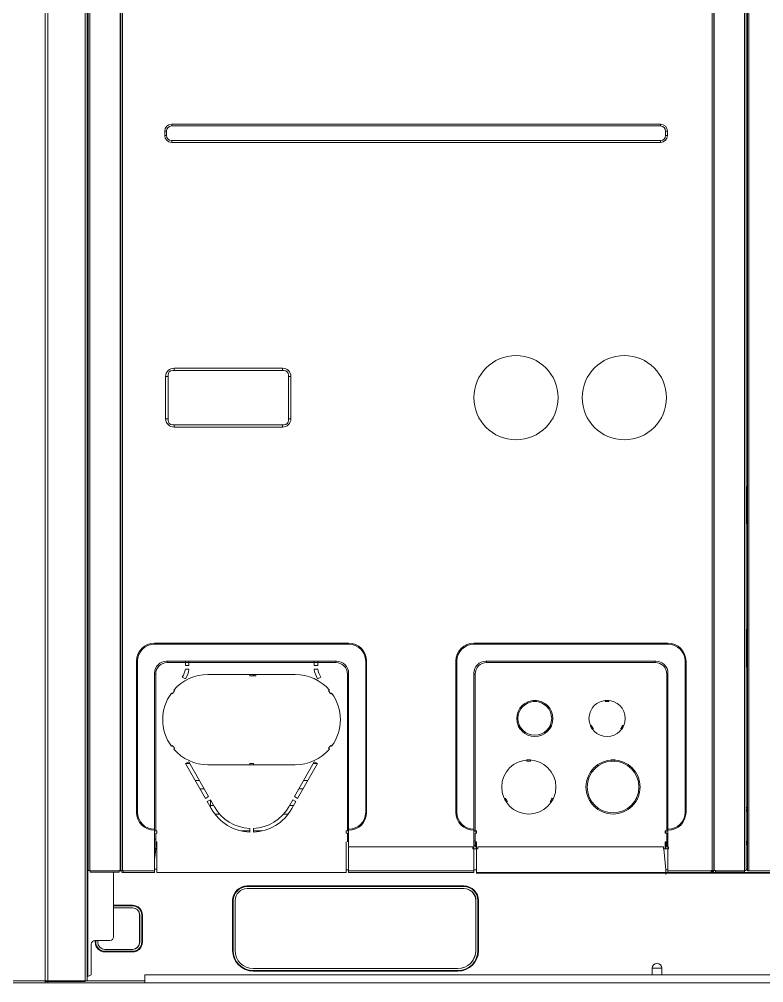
# Model space of a CAD drawing. Header units: millimetres. Extents: x 10547 to 11305, y 9897 to 10391.
# Drawn here: x 10929.95 to 10934.56, y 10363.49 to 10369.46 of the extents above; entities that cross this region are included whole.
import ezdxf

# ---------------------------------------------------------------- set-up
doc = ezdxf.new("R2010")
doc.units = ezdxf.units.MM
doc.layers.add('EHP', color=1, linetype='Continuous')
doc.layers.add('LG-AIRCON', color=240, linetype='Continuous')

# ---------------------------------------------------------------- blocks, each defined once
blk = doc.blocks.new('NEWUXB-1')
at = {"layer": 'LG-AIRCON', "color": 0, "linetype": 'Continuous', "lineweight": 13}
for p, q in [((-549.5, 1.1), (-549.5, 1724.87)), ((-548, 1724.89), (-548, 1.61)), ((-547, 93.3), (-547, 1724.89)), ((-545.7, 1724.9), (-545.7, 93.3)), ((-520.5, 93.3), (-520.5, 1724.9)), ((-520, 93.3), (-520, 1724.9)), ((-518.7, 1724.9), (-518.7, 93.3)), ((-28.8, 93.3), (-28.8, 1724.9)), ((-27.5, 1724.9), (-27.5, 93.3)), ((-27, 1724.9), (-27, 93.3)), ((-1.8, 93.3), (-1.8, 1724.9)), ((-0.5, 1724.89), (-0.5, 93.3)), ((0.5, 93), (0.5, 1724.88)), ((1.8, 1724.88), (1.8, 93)), ((-547.5, 1432.1), (-547.5, 412.1)), ((-477.75, 713.6), (-71.75, 713.6)), ((-477.75, 712.1), (-477.75, 713.6)), ((-71.75, 712.1), (-71.75, 713.6)), ((-483.55, 704.3), (-483.55, 707.8)), ((-483.55, 707.8), (-482.05, 707.8)), ((-482.05, 707.8), (-482.05, 704.3)), ((-71.75, 712.1), (-477.75, 712.1)), ((-67.45, 707.8), (-65.95, 707.8)), ((-67.45, 704.3), (-67.45, 707.8)), ((-65.95, 707.8), (-65.95, 704.3)), ((-483.55, 704.3), (-482.05, 704.3)), ((-477.75, 698.5), (-477.75, 700)), ((-477.75, 700), (-71.75, 700)), ((-71.75, 698.5), (-477.75, 698.5)), ((-71.75, 698.5), (-71.75, 700)), ((-67.45, 704.3), (-65.95, 704.3)), ((-480.75, 504.97), (-480.75, 467.63)), ((-384.58, 508.8), (-476.92, 508.8)), ((-385.75, 510.8), (-475.75, 510.8)), ((-475.75, 508.8), (-475.75, 510.8)), ((-385.75, 508.8), (-385.75, 510.8)), ((-380.75, 467.63), (-380.75, 504.97)), ((-482.75, 503.8), (-482.75, 468.8)), ((-480.75, 503.8), (-482.75, 503.8)), ((-380.75, 503.8), (-378.75, 503.8)), ((-378.75, 468.8), (-378.75, 503.8)), ((-480.75, 468.8), (-482.75, 468.8)), ((-380.75, 468.8), (-378.75, 468.8)), ((-476.92, 463.8), (-384.58, 463.8)), ((-475.75, 463.8), (-475.75, 461.8)), ((-475.75, 461.8), (-385.75, 461.8)), ((-385.75, 463.8), (-385.75, 461.8)), ((-548, 412.1), (-547.5, 412.1)), ((-547, 412.1), (-547.5, 412.1)), ((-0.19, 381.5), (-0.19, 412.5)), ((-548, 381.1), (-547.5, 381.1)), ((-547.5, 381.1), (-547, 381.1)), ((-547.5, 381.1), (-547.5, 5.12)), ((-0.5, 381.5), (-0.19, 381.5)), ((-0.19, 293.5), (-0.19, 262.5)), ((0.5, 293.5), (-0.19, 293.5)), ((-330.8, 282.2), (-492, 282.2)), ((-492, 281.4), (-492, 282.2)), ((-330.8, 281.4), (-492, 281.4)), ((-330.8, 281.4), (-330.8, 282.2)), ((-65.5, 282.2), (-226.7, 282.2)), ((-226.7, 281.4), (-226.7, 282.2)), ((-65.5, 281.4), (-226.7, 281.4)), ((-65.5, 281.4), (-65.5, 282.2)), ((-507, 267.2), (-507, 141.7)), ((-506.2, 267.2), (-507, 267.2)), ((-506.2, 267.2), (-506.2, 141.7)), ((-482, 267.2), (-340.8, 267.2)), ((-481.4, 267.2), (-481.4, 266.2)), ((-481.4, 266.2), (-466.4, 266.2)), ((-466.4, 267.2), (-466.4, 266.2)), ((-466.4, 266.2), (-466.4, 263.6)), ((-466.4, 266.2), (-463.4, 266.2)), ((-463.4, 266.2), (-463.4, 267.2)), ((-463.4, 266.2), (-359.4, 266.2)), ((-463.4, 263.6), (-463.4, 266.2)), ((-359.4, 267.2), (-359.4, 266.2)), ((-359.4, 263.6), (-359.4, 266.2)), ((-359.4, 266.2), (-356.39, 266.2)), ((-356.4, 266.2), (-356.4, 267.2)), ((-356.4, 266.2), (-341.4, 266.2)), ((-356.4, 266.2), (-356.4, 263.6)), ((-341.4, 266.2), (-341.4, 267.2)), ((-316.6, 267.2), (-315.8, 267.2)), ((-316.6, 141.7), (-316.6, 267.2)), ((-315.8, 141.7), (-315.8, 267.2)), ((-241.7, 267.2), (-241.7, 141.7)), ((-240.9, 267.2), (-241.7, 267.2)), ((-240.9, 267.2), (-240.9, 141.7)), ((-75.5, 267.2), (-216.7, 267.2)), ((-216.1, 267.2), (-216.1, 266.2)), ((-216.1, 266.2), (-76.1, 266.2)), ((-76.1, 266.2), (-76.1, 267.2)), ((-51.3, 267.2), (-50.5, 267.2)), ((-51.3, 141.7), (-51.3, 267.2)), ((-50.5, 141.7), (-50.5, 267.2)), ((-492, 127.5), (-492, 257.2)), ((-491, 256.6), (-492, 256.6)), ((-491, 126.2), (-491, 256.6)), ((-466.4, 263.6), (-463.4, 263.6)), ((-463.4, 260.6), (-466.4, 260.6)), ((-356.4, 263.6), (-359.4, 263.6)), ((-359.4, 260.6), (-356.4, 260.6)), ((-331.8, 256.6), (-331.8, 126.2)), ((-330.8, 256.6), (-331.8, 256.6)), ((-330.8, 257.2), (-330.8, 127.5)), ((-226.7, 257.2), (-226.7, 127.5)), ((-225.7, 256.6), (-226.7, 256.6)), ((-225.7, 126.2), (-225.7, 256.6)), ((-66.5, 256.6), (-66.5, 126.2)), ((-65.5, 256.6), (-66.5, 256.6)), ((-65.5, 127.5), (-65.5, 257.2)), ((-0.19, 262.5), (0.5, 262.5)), ((-468.9, 254.1), (-466.3, 252.6)), ((-447.65, 256.2), (-412.9, 256.2)), ((-412.9, 256.2), (-409.9, 256.2)), ((-412.9, 256.2), (-412.9, 255.2)), ((-412.9, 256.2), (-412.9, 255.2)), ((-412.9, 256.2), (-407.8, 256.2)), ((-412.9, 255.2), (-409.9, 255.2)), ((-412.9, 255.2), (-407.8, 255.2)), ((-409.9, 256.2), (-375.15, 256.2)), ((-409.9, 255.2), (-409.9, 256.2)), ((-407.8, 256.2), (-407.8, 255.2)), ((-353.9, 254.1), (-356.5, 252.6)), ((-477.16, 240.18), (-477.94, 240.8)), ((-476.08, 243.15), (-475.3, 242.53)), ((-346.72, 243.15), (-347.5, 242.53)), ((-345.64, 240.18), (-344.86, 240.8)), ((-177.6, 233.62), (-177.6, 234.62)), ((-114.6, 233.62), (-114.6, 234.62)), ((-189.88, 213.36), (-189.73, 213.44)), ((-188.22, 210.86), (-188.38, 210.76)), ((-163.82, 210.76), (-163.98, 210.86)), ((-162.47, 213.44), (-162.32, 213.36)), ((-129.73, 213.44), (-129.88, 213.36)), ((-128.38, 210.76), (-128.22, 210.86)), ((-103.98, 210.86), (-103.82, 210.76)), ((-102.32, 213.36), (-102.47, 213.44)), ((-477.16, 197.22), (-477.94, 196.6)), ((-476.08, 194.25), (-475.3, 194.87)), ((-346.72, 194.25), (-347.5, 194.87)), ((-345.64, 197.22), (-344.86, 196.6)), ((-179.6, 184.15), (-179.6, 185.15)), ((-112.6, 184.15), (-112.6, 185.15)), ((-463.54, 183.61), (-466.15, 182.13)), ((-466.15, 182.13), (-449.69, 153.16)), ((-466.03, 182.2), (-462.74, 182.2)), ((-463.54, 183.61), (-447.09, 154.65)), ((-447.65, 181.2), (-412.9, 181.2)), ((-412.9, 182.2), (-409.9, 182.2)), ((-412.9, 181.2), (-412.9, 182.2)), ((-412.9, 181.2), (-409.9, 181.2)), ((-409.9, 182.2), (-409.9, 181.2)), ((-409.9, 181.2), (-375.15, 181.2)), ((-375.71, 154.65), (-359.26, 183.61)), ((-373.11, 153.16), (-356.65, 182.13)), ((-360.05, 182.2), (-356.76, 182.2)), ((-356.65, 182.13), (-359.26, 183.61)), ((-454.79, 168.2), (-458.24, 168.2)), ((-364.56, 168.2), (-368.01, 168.2)), ((-454.26, 161.2), (-450.81, 161.2)), ((-371.99, 161.2), (-368.53, 161.2)), ((-447.09, 154.65), (-449.69, 153.16)), ((-373.11, 153.16), (-375.71, 154.65)), ((-448.21, 150.56), (-445.6, 152.04)), ((-448.21, 150.56), (-444.87, 144.68)), ((-445.6, 152.04), (-442.27, 146.16)), ((-445.6, 152.04), (-445.6, 147.21)), ((-445.6, 145.97), (-445.6, 147.2)), ((-442.85, 147.2), (-445.6, 147.2)), ((-380.53, 146.16), (-377.2, 152.04)), ((-376.48, 147.2), (-379.94, 147.2)), ((-377.93, 144.68), (-374.59, 150.56)), ((-377.2, 152.04), (-374.59, 150.56)), ((-0.5, 145.73), (0.5, 145.73)), ((0.5, 144.31), (-0.5, 144.31)), ((-506.2, 141.7), (-507, 141.7)), ((-441.89, 140.2), (-438, 140.2)), ((-384.78, 140.2), (-380.9, 140.2)), ((-316.6, 141.7), (-315.8, 141.7)), ((-240.9, 141.7), (-241.7, 141.7)), ((-51.3, 141.7), (-50.5, 141.7)), ((-0.5, 143.19), (0.5, 143.19)), ((0.5, 142.49), (-0.5, 142.49)), ((-412.9, 125.23), (-412.9, 128.23)), ((-409.9, 128.23), (-409.9, 125.23)), ((-492, 127.5), (-492, 126.7)), ((-492, 126.7), (-492, 93)), ((-492, 126.2), (-491.8, 126.2)), ((-491.8, 126.2), (-491, 126.2)), ((-491, 126.2), (-490, 126.2)), ((-490, 124.2), (-491, 124.2)), ((-491, 117.2), (-491, 124.2)), ((-490, 126.2), (-490, 124.2)), ((-412.89, 126.2), (-420.12, 126.2)), ((-402.67, 126.2), (-409.9, 126.2)), ((-332.8, 124.2), (-332.8, 126.2)), ((-332.8, 126.2), (-331.8, 126.2)), ((-332.8, 124.2), (-331.8, 124.2)), ((-331, 126.2), (-331.8, 126.2)), ((-331.8, 117.2), (-331.8, 124.2)), ((-330.8, 126.2), (-331, 126.2)), ((-330.8, 127.5), (-330.8, 126.7)), ((-330.8, 93), (-330.8, 126.7)), ((-226.7, 127.5), (-226.7, 126.7)), ((-226.7, 93), (-226.7, 126.7)), ((-226.7, 126.2), (-226.5, 126.2)), ((-226.7, 126), (-224.9, 126)), ((-226.5, 126.2), (-225.7, 126.2)), ((-224.5, 126.2), (-225.7, 126.2)), ((-224.5, 124.2), (-225.7, 124.2)), ((-225.7, 117.2), (-225.7, 124.2)), ((-224.9, 124.2), (-224.9, 126.2)), ((-224.5, 126.2), (-224.5, 124.2)), ((-67.7, 124.2), (-67.7, 126.2)), ((-66.5, 126.2), (-67.7, 126.2)), ((-67.7, 124.2), (-66.5, 124.2)), ((-67.3, 126.2), (-67.3, 124.2)), ((-65.7, 126.2), (-66.5, 126.2)), ((-66.5, 117.2), (-66.5, 124.2)), ((-65.5, 126.2), (-65.7, 126.2)), ((-65.5, 127.5), (-65.5, 126.7)), ((-65.5, 126.7), (-65.5, 93)), ((-492, 119.2), (-491, 119.2)), ((-490, 112.2), (-492, 112.2)), ((-490, 117.2), (-491, 117.2)), ((-491, 115.2), (-491, 117.2)), ((-490.2, 115.2), (-491, 115.2)), ((-491, 113.2), (-491, 115.2)), ((-490.2, 113.2), (-491, 113.2)), ((-490.2, 117.2), (-490.2, 115.2)), ((-490.2, 113.2), (-490.2, 115.2)), ((-490, 117.2), (-490, 91.7)), ((-332.8, 91.7), (-332.8, 117.2)), ((-227.49, 113), (-330.39, 113)), ((-227.49, 113), (-227.49, 111.4)), ((-226.7, 118), (-225.7, 118)), ((-226.7, 114), (-225.7, 114)), ((-224.5, 117.2), (-225.7, 117.2)), ((-225.7, 115.2), (-225.7, 117.2)), ((-225.7, 113.2), (-225.7, 115.2)), ((-224.9, 115.2), (-225.7, 115.2)), ((-224.9, 113.2), (-225.7, 113.2)), ((-224.9, 111.4), (-224.9, 117.2)), ((-224.5, 117.2), (-224.5, 91.7)), ((-69.09, 113), (-223.49, 113)), ((-223.49, 111.4), (-223.49, 113)), ((-69.09, 113), (-69.09, 111.4)), ((-67.7, 111.4), (-67.7, 117.2)), ((-67.7, 117.2), (-66.5, 117.2)), ((-67.3, 117.2), (-67.3, 111.4)), ((-67.3, 115.2), (-66.5, 115.2)), ((-67.3, 113.2), (-66.5, 113.2)), ((-66.5, 115.2), (-66.5, 117.2)), ((-66.5, 113.2), (-66.5, 115.2)), ((-65.09, 111.4), (-65.09, 113)), ((-0.5, 117.31), (0.5, 117.31)), ((0.5, 116.61), (-0.5, 116.61)), ((-0.5, 115.49), (0.5, 115.49)), ((0.5, 114.83), (-0.5, 114.7)), ((-491.02, 111.4), (-492, 102.03)), ((-492, 111.4), (-491.02, 111.4)), ((-491.02, 111.4), (-490, 111.4)), ((-227.49, 111.4), (-223.49, 111.4)), ((-69.09, 111.4), (-69.03, 111.4)), ((-67.2, 93.94), (-69.03, 111.4)), ((-69.03, 111.4), (-65.09, 111.4)), ((-545.7, 93.3), (-547, 93.3)), ((-545.7, 93.3), (-545.5, 93.3)), ((-545.5, 93.3), (-545.5, 93.1)), ((-545.5, 93.1), (-521.5, 93.1)), ((-545.5, 91.8), (-545.5, 93.1)), ((-521.5, 91.8), (-545.5, 91.8)), ((-526, 38.12), (-526, 91.8)), ((-520.5, 93.3), (-521.5, 93.3)), ((-521.5, 93.3), (-521.5, 93.1)), ((-521.5, 93.1), (-521.5, 91.8)), ((-520, 93.3), (-520.5, 93.3)), ((-518.7, 93.3), (-520, 93.3)), ((-520, 93.3), (-520, 93)), ((-518, 93.3), (-518.7, 93.3)), ((-518.7, 91.7), (-518.4, 91.7)), ((-518.4, 91.7), (-518.4, 93.3)), ((-518, 93.3), (-518, 93)), ((-518, 93), (-492, 93)), ((-518, 91.7), (-518, 93)), ((-492, 91.7), (-518, 91.7)), ((-492, 93), (-492, 91.7)), ((-490, 91.7), (-332.8, 91.7)), ((-332.8, 93.94), (-330.8, 93.94)), ((-330.8, 93), (-226.7, 93)), ((-330.8, 91.7), (-330.8, 93)), ((-226.7, 91.7), (-330.8, 91.7)), ((-226.7, 93.94), (-224.9, 93.94)), ((-226.7, 91.7), (-226.7, 93)), ((526, 91.2), (-224.9, 91.2)), ((-224.5, 91.7), (526, 91.7)), ((-67.3, 93.94), (-67.2, 93.94)), ((-67.2, 93.94), (-67.2, 90)), ((-65.5, 93), (-29.5, 93)), ((-65.5, 93), (-65.5, 91.7)), ((-29.5, 91.7), (-65.5, 91.7)), ((-29.5, 93.3), (-29.5, 93)), ((-28.8, 93.3), (-29.5, 93.3)), ((-29.5, 91.7), (-29.5, 93)), ((-29.1, 92.5), (-29.1, 91.7)), ((-29.1, 91.7), (-28.8, 91.7)), ((-27.5, 93.3), (-28.8, 93.3)), ((-27.5, 93), (-27.5, 93.3)), ((-27, 93.3), (-27.5, 93.3)), ((-26, 93.3), (-27, 93.3)), ((-26, 93.1), (-26, 93.3)), ((-26, 93.1), (-2, 93.1)), ((-26, 91.8), (-26, 93.1)), ((-2, 91.8), (-26, 91.8)), ((-2, 93.3), (-2, 93.1)), ((-1.8, 93.3), (-2, 93.3)), ((-2, 93.1), (-2, 91.8)), ((-0.5, 93.3), (-1.8, 93.3)), ((-0.5, 94.4), (0.5, 94.4)), ((1.8, 93), (0.5, 93)), ((1.8, 93), (27, 93)), ((-415, 79.9), (-415, 80.4)), ((-415, 80.4), (-235, 80.4)), ((-235, 79.9), (-235, 80.4)), ((-415, 79.9), (-235, 79.9)), ((-415, 78.3), (-235, 78.3)), ((-526, 64.35), (-510.2, 64.35)), ((-510.2, 63.85), (-510.2, 64.35)), ((-427.1, 26.7), (-427.1, 68.3)), ((-426.6, 68.3), (-427.1, 68.3)), ((-426.6, 26.7), (-426.6, 68.3)), ((-425, 26.7), (-425, 68.3)), ((-225.19, 68.3), (-225, 68.3)), ((-225.19, 68.3), (-225.19, 26.7)), ((-225, 68.3), (-225, 26.7)), ((-223.4, 68.3), (-223.4, 26.7)), ((-223.4, 68.3), (-222.9, 68.3)), ((-222.9, 68.3), (-222.9, 26.7)), ((-510.2, 63.85), (-526, 63.85)), ((-510.2, 62.25), (-526, 62.25)), ((-504.39, 56.25), (-504.2, 56.25)), ((-504.39, 56.25), (-504.39, 33.75)), ((-504.2, 33.75), (-504.2, 56.25)), ((-502.6, 33.75), (-502.6, 56.25)), ((-502.6, 56.25), (-502.1, 56.25)), ((-502.1, 56.25), (-502.1, 33.75)), ((-544.5, 32.12), (-544.5, 18.49)), ((-529, 35.12), (-541.5, 35.12)), ((-541.3, 33.75), (-541.3, 35.12)), ((-540.8, 33.75), (-541.3, 33.75)), ((-540.8, 35.12), (-540.8, 33.75)), ((-539.2, 35.12), (-539.2, 33.75)), ((-504.39, 33.75), (-504.2, 33.75)), ((-502.6, 33.75), (-502.1, 33.75)), ((-533.2, 27.75), (-510.2, 27.75)), ((-533.2, 26.15), (-510.2, 26.15)), ((-533.2, 25.65), (-533.2, 26.15)), ((-510.2, 25.65), (-533.2, 25.65)), ((-510.2, 25.65), (-510.2, 26.15)), ((-426.6, 26.7), (-427.1, 26.7)), ((-225.19, 26.7), (-225, 26.7)), ((-222.9, 26.7), (-223.4, 26.7)), ((-240, 11.7), (-410, 11.7)), ((-240, 10.1), (-410, 10.1)), ((-410, 9.6), (-410, 10.1)), ((-240, 9.6), (-410, 9.6)), ((-240, 10.1), (-240, 9.6)), ((-78.74, 12), (-70.46, 12)), ((-78.74, 6.6), (-78.74, 12)), ((-70.46, 12), (-70.46, 6.6)), ((-619.12, 1.6), (-582.85, 1.6)), ((-582.85, 1.6), (-580.73, 1.6)), ((-582.85, 0), (-582.85, 1.6)), ((-500, 1.6), (-580.73, 1.6)), ((-580.73, 1.6), (-580.73, 0)), ((-549.5, 1.1), (-580.73, 1.1)), ((-547.5, 5.12), (-544.5, 6.65)), ((-500, 0), (-500, 6.6)), ((-500, 6.6), (500, 6.6)), ((500, 0), (-500, 0)), ((-582.85, 0), (-619.12, 0)), ((-580.73, 0), (-582.85, 0)), ((-503, 0), (-580.73, 0)), ((-503, 0), (-500, 0))]:
    blk.add_line(p, q, dxfattribs=at)
for points in [[(-582.85, 1.1), (-582.85, 35.76), (-582.85, 70.41), (-582.85, 105.07), (-582.85, 139.73), (-582.85, 174.38), (-582.85, 209.04), (-582.85, 243.7), (-582.85, 278.35), (-582.85, 313.01), (-582.85, 347.67), (-582.85, 382.32), (-582.85, 416.98), (-582.85, 451.64), (-582.85, 486.29), (-582.85, 520.95), (-582.85, 555.61), (-582.85, 590.26), (-582.85, 624.92), (-582.85, 659.58), (-582.85, 694.23), (-582.85, 728.89), (-582.85, 763.55), (-582.85, 798.2), (-582.85, 832.86)], [(-580.73, 828.57), (-580.73, 794.09), (-580.73, 759.61), (-580.73, 725.13), (-580.73, 690.65), (-580.73, 656.18), (-580.73, 621.7), (-580.73, 587.22), (-580.73, 552.74), (-580.73, 518.27), (-580.73, 483.79), (-580.73, 449.31), (-580.73, 414.83), (-580.73, 380.36), (-580.73, 345.88), (-580.73, 311.4), (-580.73, 276.92), (-580.73, 242.44), (-580.73, 207.97), (-580.73, 173.49), (-580.73, 139.01), (-580.73, 104.53), (-580.73, 70.06), (-580.73, 35.58), (-580.73, 1.1)], [(-89.56, 519.2), (-89.56, 519.2), (-89.56, 519.2), (-89.56, 519.2), (-89.57, 519.2), (-89.57, 519.2), (-89.57, 519.2), (-89.57, 519.2), (-89.57, 519.2), (-89.58, 519.2), (-89.58, 519.2), (-89.58, 519.2), (-89.58, 519.2), (-89.58, 519.2), (-89.59, 519.2), (-89.59, 519.2), (-89.59, 519.2), (-89.59, 519.2), (-89.59, 519.2), (-89.6, 519.2), (-89.6, 519.2), (-89.6, 519.2), (-89.6, 519.2), (-89.6, 519.2), (-89.6, 519.2), (-89.61, 519.2), (-89.61, 519.2), (-89.61, 519.2), (-89.61, 519.2), (-89.61, 519.2), (-89.62, 519.2), (-89.62, 519.2), (-89.62, 519.2), (-89.62, 519.2), (-89.62, 519.2), (-89.63, 519.2), (-89.63, 519.2), (-89.63, 519.2), (-89.63, 519.2), (-89.63, 519.2), (-89.64, 519.2), (-89.64, 519.2), (-89.64, 519.2), (-89.64, 519.2), (-89.64, 519.2), (-89.64, 519.2), (-89.65, 519.2), (-89.65, 519.2), (-89.65, 519.2), (-89.65, 519.2), (-89.65, 519.2)], [(-136.3, 489.2), (-136.3, 489.2), (-136.3, 489.2), (-136.3, 489.19), (-136.3, 489.19), (-136.3, 489.19), (-136.3, 489.19), (-136.3, 489.19), (-136.3, 489.18), (-136.3, 489.18), (-136.3, 489.18), (-136.3, 489.18), (-136.3, 489.18), (-136.3, 489.17), (-136.3, 489.17), (-136.3, 489.17), (-136.3, 489.17), (-136.3, 489.17), (-136.3, 489.16), (-136.3, 489.16), (-136.3, 489.16), (-136.3, 489.16), (-136.3, 489.16), (-136.3, 489.15), (-136.3, 489.15), (-136.3, 489.15), (-136.3, 489.15), (-136.3, 489.15), (-136.3, 489.14), (-136.3, 489.14), (-136.3, 489.14), (-136.3, 489.14), (-136.3, 489.14), (-136.3, 489.13), (-136.3, 489.13), (-136.3, 489.13), (-136.3, 489.13), (-136.3, 489.13), (-136.3, 489.12), (-136.3, 489.12), (-136.3, 489.12), (-136.3, 489.12), (-136.3, 489.12), (-136.3, 489.11), (-136.3, 489.11), (-136.3, 489.11), (-136.3, 489.11), (-136.3, 489.11), (-136.3, 489.1), (-136.3, 489.1), (-136.3, 489.1)], [(-136.06, 489.1), (-136.06, 489.1), (-136.06, 489.1), (-136.06, 489.11), (-136.06, 489.11), (-136.06, 489.11), (-136.06, 489.11), (-136.06, 489.11), (-136.06, 489.12), (-136.06, 489.12), (-136.06, 489.12), (-136.06, 489.12), (-136.06, 489.12), (-136.06, 489.13), (-136.06, 489.13), (-136.06, 489.13), (-136.06, 489.13), (-136.06, 489.13), (-136.06, 489.14), (-136.06, 489.14), (-136.06, 489.14), (-136.06, 489.14), (-136.06, 489.14), (-136.06, 489.15), (-136.06, 489.15), (-136.06, 489.15), (-136.06, 489.15), (-136.06, 489.15), (-136.06, 489.16), (-136.06, 489.16), (-136.06, 489.16), (-136.06, 489.16), (-136.06, 489.16), (-136.06, 489.17), (-136.06, 489.17), (-136.06, 489.17), (-136.06, 489.17), (-136.06, 489.17), (-136.06, 489.18), (-136.06, 489.18), (-136.06, 489.18), (-136.06, 489.18), (-136.06, 489.18), (-136.06, 489.19), (-136.06, 489.19), (-136.06, 489.19), (-136.06, 489.19), (-136.06, 489.19), (-136.06, 489.2), (-136.06, 489.2), (-136.06, 489.2)], [(-0.06, 384.89), (-0.07, 384.9), (-0.07, 384.9), (-0.08, 384.91), (-0.09, 384.91), (-0.09, 384.92), (-0.1, 384.93), (-0.11, 384.93), (-0.11, 384.94), (-0.12, 384.94), (-0.12, 384.95), (-0.13, 384.95), (-0.14, 384.96), (-0.14, 384.97), (-0.15, 384.97), (-0.16, 384.98), (-0.16, 384.98), (-0.17, 384.99), (-0.18, 384.99), (-0.18, 385), (-0.19, 385), (-0.19, 385.01), (-0.2, 385.02), (-0.21, 385.02), (-0.21, 385.03), (-0.22, 385.03), (-0.23, 385.04), (-0.23, 385.04), (-0.24, 385.05), (-0.25, 385.06), (-0.25, 385.06), (-0.26, 385.07), (-0.26, 385.07), (-0.27, 385.08), (-0.28, 385.08), (-0.28, 385.09), (-0.29, 385.09), (-0.3, 385.1), (-0.3, 385.11), (-0.31, 385.11), (-0.32, 385.12), (-0.32, 385.12), (-0.33, 385.13), (-0.34, 385.13), (-0.34, 385.14), (-0.35, 385.15), (-0.35, 385.15), (-0.36, 385.16), (-0.37, 385.16), (-0.37, 385.17), (-0.38, 385.17)], [(0.12, 383.88), (0.12, 383.89), (0.11, 383.9), (0.1, 383.91), (0.09, 383.92), (0.08, 383.93), (0.07, 383.94), (0.06, 383.94), (0.05, 383.95), (0.04, 383.96), (0.03, 383.97), (0.02, 383.98), (0.01, 383.99), (0, 384), (-0.01, 384.01), (-0.02, 384.02), (-0.03, 384.03), (-0.04, 384.03), (-0.05, 384.04), (-0.06, 384.05), (-0.07, 384.06), (-0.08, 384.07), (-0.09, 384.08), (-0.09, 384.09), (-0.1, 384.1), (-0.11, 384.11), (-0.12, 384.11), (-0.13, 384.12), (-0.14, 384.13), (-0.15, 384.14), (-0.16, 384.15), (-0.17, 384.16), (-0.18, 384.17), (-0.19, 384.18), (-0.2, 384.19), (-0.21, 384.2), (-0.22, 384.2), (-0.23, 384.21), (-0.24, 384.22), (-0.25, 384.23), (-0.26, 384.24), (-0.27, 384.25), (-0.28, 384.26), (-0.29, 384.27), (-0.3, 384.28), (-0.31, 384.29), (-0.32, 384.29), (-0.33, 384.3), (-0.34, 384.31), (-0.35, 384.32), (-0.36, 384.33)], [(0.65, 289.2), (0.63, 289.2), (0.62, 289.2), (0.6, 289.2), (0.59, 289.2), (0.58, 289.2), (0.56, 289.2), (0.55, 289.2), (0.53, 289.2), (0.52, 289.2), (0.51, 289.2), (0.49, 289.2), (0.48, 289.2), (0.46, 289.2), (0.45, 289.2), (0.44, 289.2), (0.42, 289.2), (0.41, 289.2), (0.39, 289.2), (0.38, 289.2), (0.37, 289.2), (0.35, 289.2), (0.34, 289.2), (0.32, 289.2), (0.31, 289.2), (0.3, 289.2), (0.28, 289.2), (0.27, 289.2), (0.25, 289.2), (0.24, 289.2), (0.22, 289.2), (0.21, 289.2), (0.2, 289.2), (0.18, 289.2), (0.17, 289.2), (0.15, 289.2), (0.14, 289.2), (0.13, 289.2), (0.11, 289.2), (0.1, 289.2), (0.08, 289.2), (0.07, 289.2), (0.05, 289.2), (0.04, 289.2), (0.03, 289.2), (0.01, 289.2), (0, 289.2), (-0.02, 289.2), (-0.03, 289.2), (-0.05, 289.2), (-0.06, 289.2)], [(0.11, 284.1), (0.12, 284.1), (0.13, 284.1), (0.15, 284.1), (0.16, 284.1), (0.17, 284.1), (0.19, 284.1), (0.2, 284.1), (0.22, 284.1), (0.23, 284.1), (0.24, 284.1), (0.26, 284.1), (0.27, 284.1), (0.28, 284.1), (0.3, 284.1), (0.31, 284.1), (0.32, 284.1), (0.34, 284.1), (0.35, 284.1), (0.36, 284.1), (0.38, 284.1), (0.39, 284.1), (0.4, 284.1), (0.42, 284.1), (0.43, 284.1), (0.44, 284.1), (0.46, 284.1), (0.47, 284.1), (0.48, 284.1), (0.5, 284.1), (0.51, 284.1), (0.52, 284.1), (0.54, 284.1), (0.55, 284.1), (0.56, 284.1), (0.58, 284.1), (0.59, 284.1), (0.6, 284.1), (0.62, 284.1), (0.63, 284.1), (0.64, 284.1), (0.66, 284.1), (0.67, 284.1), (0.68, 284.1), (0.7, 284.1), (0.71, 284.1), (0.72, 284.1), (0.74, 284.1), (0.75, 284.1), (0.76, 284.1), (0.78, 284.1)], [(-174.6, 234.62), (-174.6, 234.6), (-174.6, 234.58), (-174.6, 234.56), (-174.6, 234.54), (-174.6, 234.52), (-174.6, 234.5), (-174.6, 234.48), (-174.6, 234.46), (-174.6, 234.44), (-174.6, 234.42), (-174.6, 234.4), (-174.6, 234.38), (-174.6, 234.36), (-174.6, 234.34), (-174.6, 234.32), (-174.6, 234.3), (-174.6, 234.28), (-174.6, 234.26), (-174.6, 234.24), (-174.6, 234.22), (-174.6, 234.2), (-174.6, 234.18), (-174.6, 234.16), (-174.6, 234.14), (-174.6, 234.12), (-174.6, 234.1), (-174.6, 234.08), (-174.6, 234.06), (-174.6, 234.04), (-174.6, 234.02), (-174.6, 234), (-174.6, 233.98), (-174.6, 233.96), (-174.6, 233.94), (-174.6, 233.92), (-174.6, 233.9), (-174.6, 233.88), (-174.6, 233.86), (-174.6, 233.84), (-174.6, 233.82), (-174.6, 233.8), (-174.6, 233.78), (-174.6, 233.76), (-174.6, 233.74), (-174.6, 233.72), (-174.6, 233.7), (-174.6, 233.68), (-174.6, 233.66), (-174.6, 233.64), (-174.6, 233.62)], [(-117.6, 234.62), (-117.6, 234.6), (-117.6, 234.58), (-117.6, 234.56), (-117.6, 234.54), (-117.6, 234.52), (-117.6, 234.5), (-117.6, 234.48), (-117.6, 234.46), (-117.6, 234.44), (-117.6, 234.42), (-117.6, 234.4), (-117.6, 234.38), (-117.6, 234.36), (-117.6, 234.34), (-117.6, 234.32), (-117.6, 234.3), (-117.6, 234.28), (-117.6, 234.26), (-117.6, 234.24), (-117.6, 234.22), (-117.6, 234.2), (-117.6, 234.18), (-117.6, 234.16), (-117.6, 234.14), (-117.6, 234.12), (-117.6, 234.1), (-117.6, 234.08), (-117.6, 234.06), (-117.6, 234.04), (-117.6, 234.02), (-117.6, 234), (-117.6, 233.98), (-117.6, 233.96), (-117.6, 233.94), (-117.6, 233.92), (-117.6, 233.9), (-117.6, 233.88), (-117.6, 233.86), (-117.6, 233.84), (-117.6, 233.82), (-117.6, 233.8), (-117.6, 233.78), (-117.6, 233.76), (-117.6, 233.74), (-117.6, 233.72), (-117.6, 233.7), (-117.6, 233.68), (-117.6, 233.66), (-117.6, 233.64), (-117.6, 233.62)], [(-189.73, 213.44), (-189.72, 213.45), (-189.7, 213.46), (-189.69, 213.47), (-189.67, 213.48), (-189.66, 213.49), (-189.65, 213.49), (-189.63, 213.5), (-189.62, 213.51), (-189.6, 213.52), (-189.59, 213.53), (-189.57, 213.54), (-189.56, 213.54), (-189.54, 213.55), (-189.53, 213.56), (-189.51, 213.57), (-189.5, 213.58), (-189.49, 213.59), (-189.47, 213.59), (-189.46, 213.6), (-189.44, 213.61), (-189.43, 213.62), (-189.41, 213.63), (-189.4, 213.64), (-189.38, 213.65), (-189.37, 213.65), (-189.35, 213.66), (-189.34, 213.67), (-189.33, 213.68), (-189.31, 213.69), (-189.3, 213.7), (-189.28, 213.7), (-189.27, 213.71), (-189.25, 213.72), (-189.24, 213.73), (-189.22, 213.74), (-189.21, 213.75), (-189.2, 213.75), (-189.18, 213.76), (-189.17, 213.77), (-189.15, 213.78), (-189.14, 213.79), (-189.12, 213.8), (-189.11, 213.8), (-189.09, 213.81), (-189.08, 213.82), (-189.06, 213.83), (-189.05, 213.84), (-189.04, 213.85), (-189.02, 213.86), (-189.01, 213.86)], [(-189.01, 213.86), (-188.98, 213.81), (-188.96, 213.75), (-188.93, 213.7), (-188.91, 213.64), (-188.88, 213.59), (-188.86, 213.53), (-188.83, 213.48), (-188.8, 213.43), (-188.78, 213.37), (-188.75, 213.32), (-188.72, 213.26), (-188.7, 213.21), (-188.67, 213.16), (-188.64, 213.1), (-188.61, 213.05), (-188.59, 213), (-188.56, 212.94), (-188.53, 212.89), (-188.5, 212.84), (-188.47, 212.79), (-188.44, 212.73), (-188.41, 212.68), (-188.39, 212.63), (-188.36, 212.58), (-188.33, 212.52), (-188.3, 212.47), (-188.27, 212.42), (-188.23, 212.37), (-188.2, 212.32), (-188.17, 212.27), (-188.14, 212.21), (-188.11, 212.16), (-188.08, 212.11), (-188.05, 212.06), (-188.01, 212.01), (-187.98, 211.96), (-187.95, 211.91), (-187.92, 211.86), (-187.88, 211.81), (-187.85, 211.76), (-187.82, 211.71), (-187.78, 211.66), (-187.75, 211.61), (-187.72, 211.56), (-187.68, 211.51), (-187.65, 211.46), (-187.61, 211.41), (-187.58, 211.36), (-187.54, 211.31), (-187.51, 211.27)], [(-187.51, 211.27), (-187.52, 211.26), (-187.53, 211.25), (-187.55, 211.24), (-187.56, 211.23), (-187.58, 211.22), (-187.59, 211.22), (-187.61, 211.21), (-187.62, 211.2), (-187.63, 211.19), (-187.65, 211.18), (-187.66, 211.18), (-187.68, 211.17), (-187.69, 211.16), (-187.7, 211.15), (-187.72, 211.14), (-187.73, 211.13), (-187.75, 211.13), (-187.76, 211.12), (-187.78, 211.11), (-187.79, 211.1), (-187.8, 211.09), (-187.82, 211.09), (-187.83, 211.08), (-187.85, 211.07), (-187.86, 211.06), (-187.87, 211.05), (-187.89, 211.04), (-187.9, 211.04), (-187.92, 211.03), (-187.93, 211.02), (-187.95, 211.01), (-187.96, 211), (-187.97, 211), (-187.99, 210.99), (-188, 210.98), (-188.02, 210.97), (-188.03, 210.96), (-188.05, 210.95), (-188.06, 210.95), (-188.07, 210.94), (-188.09, 210.93), (-188.1, 210.92), (-188.12, 210.91), (-188.13, 210.91), (-188.14, 210.9), (-188.16, 210.89), (-188.17, 210.88), (-188.19, 210.87), (-188.2, 210.86), (-188.22, 210.86)], [(-164.69, 211.27), (-164.66, 211.31), (-164.62, 211.36), (-164.59, 211.41), (-164.55, 211.46), (-164.52, 211.51), (-164.48, 211.56), (-164.45, 211.61), (-164.42, 211.66), (-164.38, 211.71), (-164.35, 211.76), (-164.32, 211.81), (-164.28, 211.86), (-164.25, 211.91), (-164.22, 211.96), (-164.19, 212.01), (-164.15, 212.06), (-164.12, 212.11), (-164.09, 212.16), (-164.06, 212.21), (-164.03, 212.27), (-164, 212.32), (-163.97, 212.37), (-163.93, 212.42), (-163.9, 212.47), (-163.87, 212.52), (-163.84, 212.58), (-163.81, 212.63), (-163.79, 212.68), (-163.76, 212.73), (-163.73, 212.79), (-163.7, 212.84), (-163.67, 212.89), (-163.64, 212.94), (-163.61, 213), (-163.59, 213.05), (-163.56, 213.1), (-163.53, 213.16), (-163.5, 213.21), (-163.48, 213.26), (-163.45, 213.32), (-163.42, 213.37), (-163.4, 213.43), (-163.37, 213.48), (-163.34, 213.53), (-163.32, 213.59), (-163.29, 213.64), (-163.27, 213.7), (-163.24, 213.75), (-163.22, 213.81), (-163.19, 213.86)], [(-163.98, 210.86), (-164, 210.86), (-164.01, 210.87), (-164.03, 210.88), (-164.04, 210.89), (-164.06, 210.9), (-164.07, 210.91), (-164.08, 210.91), (-164.1, 210.92), (-164.11, 210.93), (-164.13, 210.94), (-164.14, 210.95), (-164.15, 210.95), (-164.17, 210.96), (-164.18, 210.97), (-164.2, 210.98), (-164.21, 210.99), (-164.23, 211), (-164.24, 211), (-164.25, 211.01), (-164.27, 211.02), (-164.28, 211.03), (-164.3, 211.04), (-164.31, 211.04), (-164.33, 211.05), (-164.34, 211.06), (-164.35, 211.07), (-164.37, 211.08), (-164.38, 211.09), (-164.4, 211.09), (-164.41, 211.1), (-164.42, 211.11), (-164.44, 211.12), (-164.45, 211.13), (-164.47, 211.13), (-164.48, 211.14), (-164.5, 211.15), (-164.51, 211.16), (-164.52, 211.17), (-164.54, 211.18), (-164.55, 211.18), (-164.57, 211.19), (-164.58, 211.2), (-164.59, 211.21), (-164.61, 211.22), (-164.62, 211.22), (-164.64, 211.23), (-164.65, 211.24), (-164.67, 211.25), (-164.68, 211.26), (-164.69, 211.27)], [(-163.19, 213.86), (-163.18, 213.86), (-163.16, 213.85), (-163.15, 213.84), (-163.14, 213.83), (-163.12, 213.82), (-163.11, 213.81), (-163.09, 213.8), (-163.08, 213.8), (-163.06, 213.79), (-163.05, 213.78), (-163.03, 213.77), (-163.02, 213.76), (-163, 213.75), (-162.99, 213.75), (-162.98, 213.74), (-162.96, 213.73), (-162.95, 213.72), (-162.93, 213.71), (-162.92, 213.7), (-162.9, 213.7), (-162.89, 213.69), (-162.87, 213.68), (-162.86, 213.67), (-162.84, 213.66), (-162.83, 213.65), (-162.82, 213.65), (-162.8, 213.64), (-162.79, 213.63), (-162.77, 213.62), (-162.76, 213.61), (-162.74, 213.6), (-162.73, 213.59), (-162.71, 213.59), (-162.7, 213.58), (-162.69, 213.57), (-162.67, 213.56), (-162.66, 213.55), (-162.64, 213.54), (-162.63, 213.54), (-162.61, 213.53), (-162.6, 213.52), (-162.58, 213.51), (-162.57, 213.5), (-162.55, 213.49), (-162.54, 213.49), (-162.53, 213.48), (-162.51, 213.47), (-162.5, 213.46), (-162.48, 213.45), (-162.47, 213.44)], [(-129.01, 213.86), (-129.02, 213.86), (-129.04, 213.85), (-129.05, 213.84), (-129.06, 213.83), (-129.08, 213.82), (-129.09, 213.81), (-129.11, 213.8), (-129.12, 213.8), (-129.14, 213.79), (-129.15, 213.78), (-129.17, 213.77), (-129.18, 213.76), (-129.2, 213.75), (-129.21, 213.75), (-129.22, 213.74), (-129.24, 213.73), (-129.25, 213.72), (-129.27, 213.71), (-129.28, 213.7), (-129.3, 213.7), (-129.31, 213.69), (-129.33, 213.68), (-129.34, 213.67), (-129.35, 213.66), (-129.37, 213.65), (-129.38, 213.65), (-129.4, 213.64), (-129.41, 213.63), (-129.43, 213.62), (-129.44, 213.61), (-129.46, 213.6), (-129.47, 213.59), (-129.49, 213.59), (-129.5, 213.58), (-129.51, 213.57), (-129.53, 213.56), (-129.54, 213.55), (-129.56, 213.54), (-129.57, 213.54), (-129.59, 213.53), (-129.6, 213.52), (-129.62, 213.51), (-129.63, 213.5), (-129.65, 213.49), (-129.66, 213.49), (-129.67, 213.48), (-129.69, 213.47), (-129.7, 213.46), (-129.72, 213.45), (-129.73, 213.44)], [(-127.51, 211.27), (-127.54, 211.31), (-127.58, 211.36), (-127.61, 211.41), (-127.65, 211.46), (-127.68, 211.51), (-127.72, 211.56), (-127.75, 211.61), (-127.78, 211.66), (-127.82, 211.71), (-127.85, 211.76), (-127.88, 211.81), (-127.92, 211.86), (-127.95, 211.91), (-127.98, 211.96), (-128.01, 212.01), (-128.05, 212.06), (-128.08, 212.11), (-128.11, 212.16), (-128.14, 212.21), (-128.17, 212.27), (-128.2, 212.32), (-128.23, 212.37), (-128.27, 212.42), (-128.3, 212.47), (-128.33, 212.52), (-128.36, 212.58), (-128.39, 212.63), (-128.41, 212.68), (-128.44, 212.73), (-128.47, 212.79), (-128.5, 212.84), (-128.53, 212.89), (-128.56, 212.94), (-128.59, 213), (-128.61, 213.05), (-128.64, 213.1), (-128.67, 213.16), (-128.7, 213.21), (-128.72, 213.26), (-128.75, 213.32), (-128.78, 213.37), (-128.8, 213.43), (-128.83, 213.48), (-128.86, 213.53), (-128.88, 213.59), (-128.91, 213.64), (-128.93, 213.7), (-128.96, 213.75), (-128.98, 213.81), (-129.01, 213.86)], [(-128.22, 210.86), (-128.2, 210.86), (-128.19, 210.87), (-128.17, 210.88), (-128.16, 210.89), (-128.14, 210.9), (-128.13, 210.91), (-128.12, 210.91), (-128.1, 210.92), (-128.09, 210.93), (-128.07, 210.94), (-128.06, 210.95), (-128.05, 210.95), (-128.03, 210.96), (-128.02, 210.97), (-128, 210.98), (-127.99, 210.99), (-127.97, 211), (-127.96, 211), (-127.95, 211.01), (-127.93, 211.02), (-127.92, 211.03), (-127.9, 211.04), (-127.89, 211.04), (-127.87, 211.05), (-127.86, 211.06), (-127.85, 211.07), (-127.83, 211.08), (-127.82, 211.09), (-127.8, 211.09), (-127.79, 211.1), (-127.78, 211.11), (-127.76, 211.12), (-127.75, 211.13), (-127.73, 211.13), (-127.72, 211.14), (-127.7, 211.15), (-127.69, 211.16), (-127.68, 211.17), (-127.66, 211.18), (-127.65, 211.18), (-127.63, 211.19), (-127.62, 211.2), (-127.61, 211.21), (-127.59, 211.22), (-127.58, 211.22), (-127.56, 211.23), (-127.55, 211.24), (-127.53, 211.25), (-127.52, 211.26), (-127.51, 211.27)], [(-103.19, 213.86), (-103.22, 213.81), (-103.24, 213.75), (-103.27, 213.7), (-103.29, 213.64), (-103.32, 213.59), (-103.34, 213.53), (-103.37, 213.48), (-103.4, 213.43), (-103.42, 213.37), (-103.45, 213.32), (-103.48, 213.26), (-103.5, 213.21), (-103.53, 213.16), (-103.56, 213.1), (-103.59, 213.05), (-103.61, 213), (-103.64, 212.94), (-103.67, 212.89), (-103.7, 212.84), (-103.73, 212.79), (-103.76, 212.73), (-103.79, 212.68), (-103.81, 212.63), (-103.84, 212.58), (-103.87, 212.52), (-103.9, 212.47), (-103.93, 212.42), (-103.97, 212.37), (-104, 212.32), (-104.03, 212.27), (-104.06, 212.21), (-104.09, 212.16), (-104.12, 212.11), (-104.15, 212.06), (-104.19, 212.01), (-104.22, 211.96), (-104.25, 211.91), (-104.28, 211.86), (-104.32, 211.81), (-104.35, 211.76), (-104.38, 211.71), (-104.42, 211.66), (-104.45, 211.61), (-104.48, 211.56), (-104.52, 211.51), (-104.55, 211.46), (-104.59, 211.41), (-104.62, 211.36), (-104.66, 211.31), (-104.69, 211.27)], [(-104.69, 211.27), (-104.68, 211.26), (-104.67, 211.25), (-104.65, 211.24), (-104.64, 211.23), (-104.62, 211.22), (-104.61, 211.22), (-104.59, 211.21), (-104.58, 211.2), (-104.57, 211.19), (-104.55, 211.18), (-104.54, 211.18), (-104.52, 211.17), (-104.51, 211.16), (-104.5, 211.15), (-104.48, 211.14), (-104.47, 211.13), (-104.45, 211.13), (-104.44, 211.12), (-104.42, 211.11), (-104.41, 211.1), (-104.4, 211.09), (-104.38, 211.09), (-104.37, 211.08), (-104.35, 211.07), (-104.34, 211.06), (-104.33, 211.05), (-104.31, 211.04), (-104.3, 211.04), (-104.28, 211.03), (-104.27, 211.02), (-104.25, 211.01), (-104.24, 211), (-104.23, 211), (-104.21, 210.99), (-104.2, 210.98), (-104.18, 210.97), (-104.17, 210.96), (-104.15, 210.95), (-104.14, 210.95), (-104.13, 210.94), (-104.11, 210.93), (-104.1, 210.92), (-104.08, 210.91), (-104.07, 210.91), (-104.06, 210.9), (-104.04, 210.89), (-104.03, 210.88), (-104.01, 210.87), (-104, 210.86), (-103.98, 210.86)], [(-102.47, 213.44), (-102.48, 213.45), (-102.5, 213.46), (-102.51, 213.47), (-102.53, 213.48), (-102.54, 213.49), (-102.55, 213.49), (-102.57, 213.5), (-102.58, 213.51), (-102.6, 213.52), (-102.61, 213.53), (-102.63, 213.54), (-102.64, 213.54), (-102.66, 213.55), (-102.67, 213.56), (-102.69, 213.57), (-102.7, 213.58), (-102.71, 213.59), (-102.73, 213.59), (-102.74, 213.6), (-102.76, 213.61), (-102.77, 213.62), (-102.79, 213.63), (-102.8, 213.64), (-102.82, 213.65), (-102.83, 213.65), (-102.84, 213.66), (-102.86, 213.67), (-102.87, 213.68), (-102.89, 213.69), (-102.9, 213.7), (-102.92, 213.7), (-102.93, 213.71), (-102.95, 213.72), (-102.96, 213.73), (-102.98, 213.74), (-102.99, 213.75), (-103, 213.75), (-103.02, 213.76), (-103.03, 213.77), (-103.05, 213.78), (-103.06, 213.79), (-103.08, 213.8), (-103.09, 213.8), (-103.11, 213.81), (-103.12, 213.82), (-103.14, 213.83), (-103.15, 213.84), (-103.16, 213.85), (-103.18, 213.86), (-103.19, 213.86)], [(-182.6, 185.15), (-182.6, 185.13), (-182.6, 185.11), (-182.6, 185.09), (-182.6, 185.07), (-182.6, 185.05), (-182.6, 185.03), (-182.6, 185.01), (-182.6, 184.99), (-182.6, 184.97), (-182.6, 184.95), (-182.6, 184.93), (-182.6, 184.91), (-182.6, 184.89), (-182.6, 184.87), (-182.6, 184.85), (-182.6, 184.83), (-182.6, 184.81), (-182.6, 184.79), (-182.6, 184.77), (-182.6, 184.75), (-182.6, 184.73), (-182.6, 184.71), (-182.6, 184.69), (-182.6, 184.67), (-182.6, 184.65), (-182.6, 184.63), (-182.6, 184.61), (-182.6, 184.59), (-182.6, 184.57), (-182.6, 184.55), (-182.6, 184.53), (-182.6, 184.51), (-182.6, 184.49), (-182.6, 184.47), (-182.6, 184.45), (-182.6, 184.43), (-182.6, 184.41), (-182.6, 184.39), (-182.6, 184.37), (-182.6, 184.35), (-182.6, 184.33), (-182.6, 184.31), (-182.6, 184.29), (-182.6, 184.27), (-182.6, 184.25), (-182.6, 184.23), (-182.6, 184.21), (-182.6, 184.19), (-182.6, 184.17), (-182.6, 184.15)], [(-109.6, 185.15), (-109.6, 185.13), (-109.6, 185.11), (-109.6, 185.09), (-109.6, 185.07), (-109.6, 185.05), (-109.6, 185.03), (-109.6, 185.01), (-109.6, 184.99), (-109.6, 184.97), (-109.6, 184.95), (-109.6, 184.93), (-109.6, 184.91), (-109.6, 184.89), (-109.6, 184.87), (-109.6, 184.85), (-109.6, 184.83), (-109.6, 184.81), (-109.6, 184.79), (-109.6, 184.77), (-109.6, 184.75), (-109.6, 184.73), (-109.6, 184.71), (-109.6, 184.69), (-109.6, 184.67), (-109.6, 184.65), (-109.6, 184.63), (-109.6, 184.61), (-109.6, 184.59), (-109.6, 184.57), (-109.6, 184.55), (-109.6, 184.53), (-109.6, 184.51), (-109.6, 184.49), (-109.6, 184.47), (-109.6, 184.45), (-109.6, 184.43), (-109.6, 184.41), (-109.6, 184.39), (-109.6, 184.37), (-109.6, 184.35), (-109.6, 184.33), (-109.6, 184.31), (-109.6, 184.29), (-109.6, 184.27), (-109.6, 184.25), (-109.6, 184.23), (-109.6, 184.21), (-109.6, 184.19), (-109.6, 184.17), (-109.6, 184.15)], [(-200.42, 153.28), (-200.44, 153.27), (-200.46, 153.26), (-200.48, 153.25), (-200.49, 153.24), (-200.51, 153.23), (-200.53, 153.22), (-200.55, 153.21), (-200.56, 153.2), (-200.58, 153.19), (-200.6, 153.18), (-200.62, 153.16), (-200.63, 153.15), (-200.65, 153.14), (-200.67, 153.13), (-200.68, 153.12), (-200.7, 153.11), (-200.72, 153.1), (-200.74, 153.09), (-200.75, 153.08), (-200.77, 153.07), (-200.79, 153.06), (-200.81, 153.05), (-200.82, 153.04), (-200.84, 153.03), (-200.86, 153.02), (-200.88, 153.01), (-200.89, 153), (-200.91, 152.99), (-200.93, 152.98), (-200.94, 152.97), (-200.96, 152.96), (-200.98, 152.95), (-201, 152.94), (-201.01, 152.93), (-201.03, 152.92), (-201.05, 152.91), (-201.07, 152.9), (-201.08, 152.89), (-201.1, 152.88), (-201.12, 152.87), (-201.14, 152.86), (-201.15, 152.85), (-201.17, 152.84), (-201.19, 152.83), (-201.21, 152.82), (-201.22, 152.81), (-201.24, 152.8), (-201.26, 152.79), (-201.27, 152.78), (-201.29, 152.77)], [(-160.91, 152.77), (-160.93, 152.78), (-160.94, 152.79), (-160.96, 152.8), (-160.98, 152.81), (-160.99, 152.82), (-161.01, 152.83), (-161.03, 152.84), (-161.05, 152.85), (-161.06, 152.86), (-161.08, 152.87), (-161.1, 152.88), (-161.12, 152.89), (-161.13, 152.9), (-161.15, 152.91), (-161.17, 152.92), (-161.19, 152.93), (-161.2, 152.94), (-161.22, 152.95), (-161.24, 152.96), (-161.25, 152.97), (-161.27, 152.98), (-161.29, 152.99), (-161.31, 153), (-161.32, 153.01), (-161.34, 153.02), (-161.36, 153.03), (-161.38, 153.04), (-161.39, 153.05), (-161.41, 153.06), (-161.43, 153.07), (-161.45, 153.08), (-161.46, 153.09), (-161.48, 153.1), (-161.5, 153.11), (-161.52, 153.12), (-161.53, 153.13), (-161.55, 153.14), (-161.57, 153.15), (-161.58, 153.16), (-161.6, 153.18), (-161.62, 153.19), (-161.64, 153.2), (-161.65, 153.21), (-161.67, 153.22), (-161.69, 153.23), (-161.71, 153.24), (-161.72, 153.25), (-161.74, 153.26), (-161.76, 153.27), (-161.78, 153.28)], [(-131.29, 152.77), (-131.27, 152.78), (-131.26, 152.79), (-131.24, 152.8), (-131.22, 152.81), (-131.21, 152.82), (-131.19, 152.83), (-131.17, 152.84), (-131.15, 152.85), (-131.14, 152.86), (-131.12, 152.87), (-131.1, 152.88), (-131.08, 152.89), (-131.07, 152.9), (-131.05, 152.91), (-131.03, 152.92), (-131.01, 152.93), (-131, 152.94), (-130.98, 152.95), (-130.96, 152.96), (-130.94, 152.97), (-130.93, 152.98), (-130.91, 152.99), (-130.89, 153), (-130.88, 153.01), (-130.86, 153.02), (-130.84, 153.03), (-130.82, 153.04), (-130.81, 153.05), (-130.79, 153.06), (-130.77, 153.07), (-130.75, 153.08), (-130.74, 153.09), (-130.72, 153.1), (-130.7, 153.11), (-130.68, 153.12), (-130.67, 153.13), (-130.65, 153.14), (-130.63, 153.15), (-130.62, 153.16), (-130.6, 153.18), (-130.58, 153.19), (-130.56, 153.2), (-130.55, 153.21), (-130.53, 153.22), (-130.51, 153.23), (-130.49, 153.24), (-130.48, 153.25), (-130.46, 153.26), (-130.44, 153.27), (-130.42, 153.28)], [(-91.78, 153.28), (-91.76, 153.27), (-91.74, 153.26), (-91.72, 153.25), (-91.71, 153.24), (-91.69, 153.23), (-91.67, 153.22), (-91.65, 153.21), (-91.64, 153.2), (-91.62, 153.19), (-91.6, 153.18), (-91.58, 153.16), (-91.57, 153.15), (-91.55, 153.14), (-91.53, 153.13), (-91.52, 153.12), (-91.5, 153.11), (-91.48, 153.1), (-91.46, 153.09), (-91.45, 153.08), (-91.43, 153.07), (-91.41, 153.06), (-91.39, 153.05), (-91.38, 153.04), (-91.36, 153.03), (-91.34, 153.02), (-91.32, 153.01), (-91.31, 153), (-91.29, 152.99), (-91.27, 152.98), (-91.25, 152.97), (-91.24, 152.96), (-91.22, 152.95), (-91.2, 152.94), (-91.19, 152.93), (-91.17, 152.92), (-91.15, 152.91), (-91.13, 152.9), (-91.12, 152.89), (-91.1, 152.88), (-91.08, 152.87), (-91.06, 152.86), (-91.05, 152.85), (-91.03, 152.84), (-91.01, 152.83), (-90.99, 152.82), (-90.98, 152.81), (-90.96, 152.8), (-90.94, 152.79), (-90.93, 152.78), (-90.91, 152.77)], [(-199.79, 150.18), (-199.77, 150.19), (-199.76, 150.2), (-199.74, 150.21), (-199.72, 150.22), (-199.71, 150.23), (-199.69, 150.24), (-199.67, 150.25), (-199.65, 150.26), (-199.64, 150.27), (-199.62, 150.28), (-199.6, 150.29), (-199.58, 150.3), (-199.57, 150.31), (-199.55, 150.32), (-199.53, 150.33), (-199.51, 150.34), (-199.5, 150.35), (-199.48, 150.36), (-199.46, 150.37), (-199.44, 150.38), (-199.43, 150.39), (-199.41, 150.4), (-199.39, 150.41), (-199.38, 150.42), (-199.36, 150.43), (-199.34, 150.44), (-199.32, 150.45), (-199.31, 150.46), (-199.29, 150.47), (-199.27, 150.48), (-199.25, 150.49), (-199.24, 150.5), (-199.22, 150.51), (-199.2, 150.52), (-199.18, 150.53), (-199.17, 150.54), (-199.15, 150.55), (-199.13, 150.56), (-199.12, 150.57), (-199.1, 150.58), (-199.08, 150.59), (-199.06, 150.6), (-199.05, 150.61), (-199.03, 150.62), (-199.01, 150.63), (-198.99, 150.64), (-198.98, 150.65), (-198.96, 150.66), (-198.94, 150.67), (-198.92, 150.68)], [(-163.28, 150.68), (-163.26, 150.67), (-163.24, 150.66), (-163.22, 150.65), (-163.21, 150.64), (-163.19, 150.63), (-163.17, 150.62), (-163.15, 150.61), (-163.14, 150.6), (-163.12, 150.59), (-163.1, 150.58), (-163.08, 150.57), (-163.07, 150.56), (-163.05, 150.55), (-163.03, 150.54), (-163.02, 150.53), (-163, 150.52), (-162.98, 150.51), (-162.96, 150.5), (-162.95, 150.49), (-162.93, 150.48), (-162.91, 150.47), (-162.89, 150.46), (-162.88, 150.45), (-162.86, 150.44), (-162.84, 150.43), (-162.82, 150.42), (-162.81, 150.41), (-162.79, 150.4), (-162.77, 150.39), (-162.75, 150.38), (-162.74, 150.37), (-162.72, 150.36), (-162.7, 150.35), (-162.69, 150.34), (-162.67, 150.33), (-162.65, 150.32), (-162.63, 150.31), (-162.62, 150.3), (-162.6, 150.29), (-162.58, 150.28), (-162.56, 150.27), (-162.55, 150.26), (-162.53, 150.25), (-162.51, 150.24), (-162.49, 150.23), (-162.48, 150.22), (-162.46, 150.21), (-162.44, 150.2), (-162.43, 150.19), (-162.41, 150.18)], [(-128.92, 150.68), (-128.94, 150.67), (-128.96, 150.66), (-128.98, 150.65), (-128.99, 150.64), (-129.01, 150.63), (-129.03, 150.62), (-129.05, 150.61), (-129.06, 150.6), (-129.08, 150.59), (-129.1, 150.58), (-129.12, 150.57), (-129.13, 150.56), (-129.15, 150.55), (-129.17, 150.54), (-129.18, 150.53), (-129.2, 150.52), (-129.22, 150.51), (-129.24, 150.5), (-129.25, 150.49), (-129.27, 150.48), (-129.29, 150.47), (-129.31, 150.46), (-129.32, 150.45), (-129.34, 150.44), (-129.36, 150.43), (-129.38, 150.42), (-129.39, 150.41), (-129.41, 150.4), (-129.43, 150.39), (-129.44, 150.38), (-129.46, 150.37), (-129.48, 150.36), (-129.5, 150.35), (-129.51, 150.34), (-129.53, 150.33), (-129.55, 150.32), (-129.57, 150.31), (-129.58, 150.3), (-129.6, 150.29), (-129.62, 150.28), (-129.64, 150.27), (-129.65, 150.26), (-129.67, 150.25), (-129.69, 150.24), (-129.71, 150.23), (-129.72, 150.22), (-129.74, 150.21), (-129.76, 150.2), (-129.77, 150.19), (-129.79, 150.18)], [(-92.41, 150.18), (-92.43, 150.19), (-92.44, 150.2), (-92.46, 150.21), (-92.48, 150.22), (-92.49, 150.23), (-92.51, 150.24), (-92.53, 150.25), (-92.55, 150.26), (-92.56, 150.27), (-92.58, 150.28), (-92.6, 150.29), (-92.62, 150.3), (-92.63, 150.31), (-92.65, 150.32), (-92.67, 150.33), (-92.69, 150.34), (-92.7, 150.35), (-92.72, 150.36), (-92.74, 150.37), (-92.75, 150.38), (-92.77, 150.39), (-92.79, 150.4), (-92.81, 150.41), (-92.82, 150.42), (-92.84, 150.43), (-92.86, 150.44), (-92.88, 150.45), (-92.89, 150.46), (-92.91, 150.47), (-92.93, 150.48), (-92.95, 150.49), (-92.96, 150.5), (-92.98, 150.51), (-93, 150.52), (-93.02, 150.53), (-93.03, 150.54), (-93.05, 150.55), (-93.07, 150.56), (-93.08, 150.57), (-93.1, 150.58), (-93.12, 150.59), (-93.14, 150.6), (-93.15, 150.61), (-93.17, 150.62), (-93.19, 150.63), (-93.21, 150.64), (-93.22, 150.65), (-93.24, 150.66), (-93.26, 150.67), (-93.28, 150.68)], [(-544.5, 6.65), (-544.5, 18.49)], [(-580.73, 1.1), (-580.78, 1.1), (-580.83, 1.1), (-580.88, 1.1), (-580.92, 1.1), (-580.97, 1.1), (-581.02, 1.1), (-581.07, 1.1), (-581.12, 1.1), (-581.16, 1.1), (-581.21, 1.1), (-581.26, 1.1), (-581.3, 1.1), (-581.35, 1.1), (-581.4, 1.1), (-581.44, 1.1), (-581.49, 1.1), (-581.53, 1.1), (-581.58, 1.1), (-581.62, 1.1), (-581.66, 1.1), (-581.71, 1.1), (-581.75, 1.1), (-581.79, 1.1), (-581.84, 1.1), (-581.88, 1.1), (-581.92, 1.1), (-581.96, 1.1), (-582.01, 1.1), (-582.05, 1.1), (-582.09, 1.1), (-582.13, 1.1), (-582.17, 1.1), (-582.21, 1.1), (-582.25, 1.1), (-582.29, 1.1), (-582.33, 1.1), (-582.37, 1.1), (-582.41, 1.1), (-582.44, 1.1), (-582.48, 1.1), (-582.52, 1.1), (-582.56, 1.1), (-582.6, 1.1), (-582.63, 1.1), (-582.67, 1.1), (-582.71, 1.1), (-582.74, 1.1), (-582.78, 1.1), (-582.81, 1.1), (-582.85, 1.1)]]:
    blk.add_lwpolyline(points, dxfattribs=at)
for centre, radius in [((-191.75, 486.3), 35), ((-101.75, 486.3), 35), ((-176.1, 219.7), 15), ((-176.1, 219.7), 15), ((-176.1, 219.7), 14), ((-116.1, 219.7), 15), ((-181.1, 162.7), 22.5), ((-111.1, 162.7), 22.5), ((-111.1, 162.7), 22.5), ((-111.1, 162.7), 21.5)]:
    blk.add_circle(centre, radius, dxfattribs=at)
for centre, radius, start, end in [((-477.75, 707.8), 5.8, 90, 180), ((-71.75, 707.8), 5.8, 0, 90), ((-477.75, 707.8), 4.3, 90, 180), ((-71.75, 707.8), 4.3, 0, 90), ((-477.75, 704.3), 5.8, 180, 270), ((-477.75, 704.3), 4.3, 180, 270), ((-71.75, 704.3), 5.8, 270, 0), ((-71.75, 704.3), 4.3, 270, 0), ((-475.75, 503.8), 7, 90, 180), ((-385.75, 503.8), 7, 0, 90), ((-475.75, 468.8), 7, 180, 270), ((-385.75, 468.8), 7, 270, 0), ((-492, 267.2), 15, 90, 180), ((-492, 267.2), 14.2, 90, 180), ((-330.8, 267.2), 15, 0, 90), ((-330.8, 267.2), 14.2, 0, 90), ((-226.7, 267.2), 15, 90, 180), ((-226.7, 267.2), 14.2, 90, 180), ((-65.5, 267.2), 15, 0, 90), ((-65.5, 267.2), 14.2, 0, 90), ((-482, 257.2), 10, 90, 180), ((-481.4, 256.6), 9.6, 90, 180), ((-341.4, 256.6), 9.6, 0, 90), ((-340.8, 257.2), 10, 0, 90), ((-216.7, 257.2), 10, 90, 180), ((-216.1, 256.6), 9.6, 90, 180), ((-76.1, 256.6), 9.6, 0, 90), ((-75.5, 257.2), 10, 0, 90), ((-486.03, 264.42), 20, 328.93592, 348.98906), ((-483.22, 263.26), 20, 327.77859, 352.34589), ((-339.58, 263.26), 20, 187.65411, 212.22141), ((-336.77, 264.42), 20, 191.01094, 211.06408), ((-447.65, 218.7), 37.5, 90, 139.30073), ((-375.15, 218.7), 37.5, 40.69927, 90), ((-447.65, 218.7), 37.5, 143.88562, 216.11438), ((-447.65, 218.7), 36.5, 139.23789, 143.94846), ((-375.15, 218.7), 36.5, 36.05154, 40.76211), ((-375.15, 218.7), 37.5, 323.88562, 36.11438), ((-176.1, 219.7), 15, 84.26083, 95.73917), ((-176.1, 219.7), 14, 83.84936, 96.15064), ((-116.1, 219.7), 15, 84.26083, 95.73917), ((-116.1, 219.7), 14, 83.84936, 96.15064), ((-176.2, 219.52), 15, 204.26083, 215.73917), ((-176.1, 219.7), 15, 204.65041, 216.12902), ((-176.1, 219.7), 15, 323.87098, 335.34959), ((-176, 219.52), 15, 324.26083, 335.73917), ((-116.2, 219.52), 15, 204.26083, 215.73917), ((-116.1, 219.7), 15, 204.65041, 216.12902), ((-116.1, 219.7), 15, 323.87098, 335.34959), ((-116, 219.52), 15, 324.26083, 335.73917), ((-447.65, 218.7), 36.5, 216.05154, 220.76211), ((-447.65, 218.7), 37.5, 220.69927, 270), ((-375.15, 218.7), 37.5, 270, 319.30073), ((-375.15, 218.7), 36.5, 319.23789, 323.94846), ((-181.1, 162.7), 22.5, 86.17745, 93.82255), ((-181.1, 162.7), 21.5, 85.99937, 94.00063), ((-111.1, 162.7), 22.5, 86.17745, 93.82255), ((-111.1, 162.7), 21.5, 85.99937, 94.00063), ((-181.1, 162.7), 22.5, 206.17745, 213.82255), ((-181.1, 162.7), 21.5, 205.99937, 214.00063), ((-181.1, 162.7), 21.5, 325.99937, 334.00063), ((-181.1, 162.7), 22.5, 326.17745, 333.82255), ((-111.1, 162.7), 22.5, 206.17745, 213.82255), ((-111.1, 162.7), 21.5, 205.99937, 214.00063), ((-111.1, 162.7), 21.5, 325.99937, 334.00063), ((-111.1, 162.7), 22.5, 326.17745, 333.82255), ((-411.4, 163.7), 38.5, 209.60445, 267.76713), ((-411.4, 163.7), 35.5, 209.60445, 267.57833), ((-411.4, 163.7), 35.5, 272.42167, 330.39555), ((-411.4, 163.7), 38.5, 272.23287, 330.39555), ((-492, 141.7), 15, 180, 270), ((-492, 141.7), 14.2, 180, 270), ((-330.8, 141.7), 15, 270, 0), ((-330.8, 141.7), 14.2, 270, 0), ((-226.7, 141.7), 15, 180, 270), ((-226.7, 141.7), 14.2, 180, 270), ((-65.5, 141.7), 15, 270, 0), ((-65.5, 141.7), 14.2, 270, 0), ((-518.7, 93), 1.3, 180, 270), ((-29.1, 93.3), 0.8, 270, 0), ((-28.8, 93), 1.3, 270, 0), ((-415, 68.3), 12.1, 90, 180), ((-235, 68.3), 12.1, 0, 90), ((-415, 68.3), 11.6, 90, 180), ((-415, 68.3), 10, 90, 180), ((-235, 68.3), 11.6, 0, 90), ((-235, 68.3), 10, 0, 90), ((-235.19, 68.3), 10, 0, 77.16229), ((-510.2, 56.25), 8.1, 0, 90), ((-510.39, 56.25), 6, 0, 90), ((-510.2, 56.25), 7.6, 0, 90), ((-510.2, 56.25), 6, 0, 90), ((-541.5, 32.12), 3, 90, 180), ((-533.2, 33.75), 8.1, 180, 270), ((-533.2, 33.75), 7.6, 180, 270), ((-533.2, 33.75), 6, 180, 270), ((-529, 38.12), 3, 270, 0), ((-510.39, 33.75), 6, 270, 0), ((-510.2, 33.75), 8.1, 270, 0), ((-510.2, 33.75), 7.6, 270, 0), ((-510.2, 33.75), 6, 270, 0), ((-410, 26.7), 17.1, 180, 270), ((-410, 26.7), 16.6, 180, 270), ((-410, 26.7), 15, 180, 270), ((-240.19, 26.7), 15, 270, 0), ((-240, 26.7), 15, 270, 0), ((-240, 26.7), 16.6, 270, 0), ((-240, 26.7), 17.1, 270, 0), ((-74.6, 12), 4.14, 0, 180)]:
    blk.add_arc(centre, radius, start, end, dxfattribs=at)
for centre, major_axis, ratio, start_param, end_param in [((-474.22, 502.27), (5.49, -5.49), 0.6444, 2.569164, 3.714021), ((-387.28, 502.27), (-5.49, -5.49), 0.6444, 2.569164, 3.714021), ((-474.22, 470.33), (5.49, 5.49), 0.6444, 2.569164, 3.714021), ((-387.28, 470.33), (-5.49, 5.49), 0.6444, 2.569164, 3.714021), ((-478.66, 94.4), (-20.06, 0.46), 0.022719, 0.843901, 0.970575), ((-67.03, 94.4), (20.06, 0.46), 0.022719, 4.703326, 4.788047), ((-547.5, 4.87), (0.486, 0.309), 0.385487, 1.330446, 2.901242)]:
    blk.add_ellipse(centre, major_axis=major_axis, ratio=ratio, start_param=start_param, end_param=end_param, dxfattribs=at)
blk = doc.blocks.new('NEWUXB+UXB-1')
at = {"layer": 'EHP', "color": 0}
blk.add_blockref('NEWUXB-1', (1239, 0), dxfattribs=at)

msp = doc.modelspace()

# ---------------------------------------------------------------- block references
at = {"layer": 'LG-AIRCON', "color": 1, "xscale": 0.007449840356167105, "yscale": 0.007449840356167105, "zscale": 0.007449840356167105}
msp.add_blockref('NEWUXB+UXB-1', (10925.2248, 10363.4939), dxfattribs=at)

doc.saveas('drawing.dxf')
